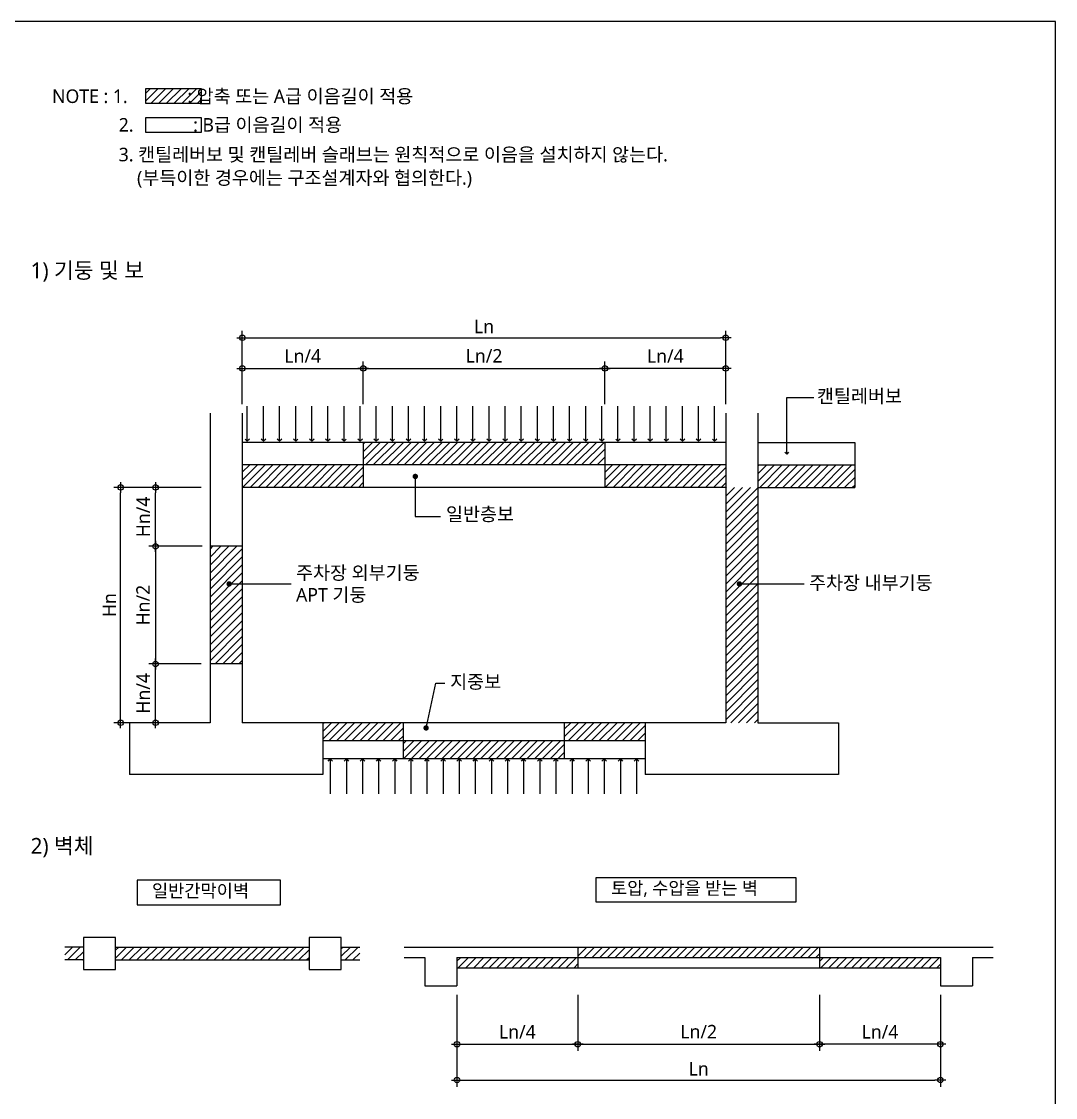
# Model space of a CAD drawing. Header units: millimetres. Extents: x 4573 to 501064, y -176100 to -4304.
# Drawn here: x 218722 to 241624, y -29829 to -6000 of the extents above; entities that cross this region are included whole.
import ezdxf

# ---------------------------------------------------------------- set-up
doc = ezdxf.new("R2010")
doc.units = ezdxf.units.MM
doc.header["$LTSCALE"] = 800
doc.linetypes.add('ACAD_ISO02W100', pattern=[15, 12, -3])
doc.layers.get('Defpoints').update_dxf_attribs({"color": 147})
for name, color, linetype in [('CHART', 7, 'Continuous'), ('COL', 2, 'Continuous'), ('DIM', 7, 'Continuous'), ('DIM1', 7, 'Continuous'), ('ELE4', 4, 'Continuous'), ('HAT-8', 8, 'Continuous'), ('TEXT', 3, 'Continuous'), ('TEXT5', 7, 'Continuous'), ('TXT', 3, 'Continuous'), ('TXT1', 7, 'Continuous')]:
    doc.layers.add(name, color=color, linetype=linetype)
doc.styles.add('XR-SHEET-맑은고딕', font='malgun.ttf')
doc.dimstyles.new('YJ-2', dxfattribs={"dimtxt": 50, "dimasz": 15, "dimexe": 50, "dimexo": 50, "dimgap": 20, "dimtad": 1, "dimdec": 0, "dimzin": 1, "dimdsep": 46, "dimtxsty": 'XR-SHEET-맑은고딕', "dimblk": 'ORIGIN2', "dimcen": 0, "dimclrd": 150, "dimclre": 150, "dimclrt": 2, "dimadec": 0, "dimazin": 0, "dimtfac": 1, "dimtdec": 0, "dimtix": 1, "dimtmove": 0, "dimatfit": 3, "dimldrblk": 'OPEN90', "dimfxl": 150, "dimtolj": 1, "dimtzin": 0, "dimarcsym": 0})
doc.dimstyles.new('중심치수-100', dxfattribs={"dimscale": 100, "dimtxt": 3, "dimasz": 1.2, "dimexe": 1.5, "dimexo": 2, "dimgap": 1, "dimtad": 1, "dimdec": 0, "dimrnd": 0.25, "dimzin": 0, "dimdsep": 46, "dimlunit": 6, "dimtxsty": 'XR-SHEET-맑은고딕', "dimblk": 'DIMDOT', "dimcen": 5, "dimclrd": 256, "dimclre": 256, "dimclrt": 3, "dimadec": 0, "dimazin": 0, "dimtfac": 1, "dimtdec": 0, "dimtix": 1, "dimtmove": 2, "dimatfit": 1, "dimldrblk": 'DIMDOT1', "dimfxl": 1, "dimtolj": 1, "dimtzin": 0, "dimarcsym": 0})
pattern_1 = [(45, (278956.36, -472820.32), (-85.477437, 85.477437), [])]

# ---------------------------------------------------------------- blocks, each defined once
blk = doc.blocks.new('DIMDOT')
at = {"layer": 'DIM'}
blk.add_line((1, 0), (-1, 0), dxfattribs=at)
blk.add_circle((0, 0), 0.5, dxfattribs=at)
blk = doc.blocks.new('*D20')
at = {"layer": 'Defpoints', "color": 0, "transparency": 16777216}
for p in [(234321, -13004), (223613, -14672), (234321, -14672)]:
    blk.add_point(p, dxfattribs=at)
at = {"layer": 'DIM1', "lineweight": -2, "transparency": 16777216}
for p, q in [((223613, -14472), (223613, -12854)), ((234321, -14472), (234321, -12854)), ((223733, -13004), (234201, -13004))]:
    blk.add_line(p, q, dxfattribs=at)
at = {"layer": 'DIM1', "lineweight": -2, "transparency": 16777216, "xscale": 120, "yscale": 120, "zscale": 120, "rotation": 180}
blk.add_blockref('DIMDOT', (223613, -13004), dxfattribs=at)
at = {"layer": 'DIM1', "lineweight": -2, "transparency": 16777216, "xscale": 120, "yscale": 120, "zscale": 120}
blk.add_blockref('DIMDOT', (234321, -13004), dxfattribs=at)
at = {"layer": 'DIM1', "color": 3, "transparency": 16777216, "insert": (228967, -12754), "char_height": 300, "attachment_point": 5, "style": 'XR-SHEET-맑은고딕'}
blk.add_mtext('\\A1;Ln', dxfattribs=at)
blk = doc.blocks.new('DIMDOT1')
h = blk.add_hatch(color=256)
edge = h.paths.add_edge_path()
edge.add_arc((0, 0), 0.5, 0, 360)
blk.add_line((-2, 0), (2, 0))
blk.add_circle((0, 0), 0.5)
blk = doc.blocks.new('*D21')
at = {"layer": 'Defpoints', "color": 0, "transparency": 16777216}
for p in [(226290, -13683), (223613, -14672), (226290, -14672)]:
    blk.add_point(p, dxfattribs=at)
at = {"layer": 'DIM1', "lineweight": -2, "transparency": 16777216}
for p, q in [((223613, -14472), (223613, -13533)), ((226290, -14472), (226290, -13533)), ((223733, -13683), (226170, -13683))]:
    blk.add_line(p, q, dxfattribs=at)
at = {"layer": 'DIM1', "lineweight": -2, "transparency": 16777216, "xscale": 120, "yscale": 120, "zscale": 120, "rotation": 180}
blk.add_blockref('DIMDOT', (223613, -13683), dxfattribs=at)
at = {"layer": 'DIM1', "lineweight": -2, "transparency": 16777216, "xscale": 120, "yscale": 120, "zscale": 120}
blk.add_blockref('DIMDOT', (226290, -13683), dxfattribs=at)
at = {"layer": 'DIM1', "color": 3, "transparency": 16777216, "insert": (224951, -13408), "char_height": 300, "attachment_point": 5, "style": 'XR-SHEET-맑은고딕'}
blk.add_mtext('\\A1;Ln/4', dxfattribs=at)
blk = doc.blocks.new('*D22')
at = {"layer": 'Defpoints', "color": 0, "transparency": 16777216}
for p in [(231644, -13683), (231644, -14672), (234321, -14672)]:
    blk.add_point(p, dxfattribs=at)
at = {"layer": 'DIM1', "lineweight": -2, "transparency": 16777216}
for p, q in [((231644, -14472), (231644, -13533)), ((234321, -14472), (234321, -13533)), ((234201, -13683), (231764, -13683))]:
    blk.add_line(p, q, dxfattribs=at)
at = {"layer": 'DIM1', "lineweight": -2, "transparency": 16777216, "xscale": 120, "yscale": 120, "zscale": 120, "rotation": 180}
blk.add_blockref('DIMDOT', (231644, -13683), dxfattribs=at)
at = {"layer": 'DIM1', "lineweight": -2, "transparency": 16777216, "xscale": 120, "yscale": 120, "zscale": 120}
blk.add_blockref('DIMDOT', (234321, -13683), dxfattribs=at)
at = {"layer": 'DIM1', "color": 3, "transparency": 16777216, "insert": (232982, -13408), "char_height": 300, "attachment_point": 5, "style": 'XR-SHEET-맑은고딕'}
blk.add_mtext('\\A1;Ln/4', dxfattribs=at)
blk = doc.blocks.new('*D23')
at = {"layer": 'Defpoints', "color": 0, "transparency": 16777216}
for p in [(231644, -13683), (226290, -14672), (231644, -14672)]:
    blk.add_point(p, dxfattribs=at)
at = {"layer": 'DIM1', "lineweight": -2, "transparency": 16777216}
for p, q in [((226290, -14472), (226290, -13533)), ((231644, -14472), (231644, -13533)), ((226410, -13683), (231524, -13683))]:
    blk.add_line(p, q, dxfattribs=at)
at = {"layer": 'DIM1', "lineweight": -2, "transparency": 16777216, "xscale": 120, "yscale": 120, "zscale": 120, "rotation": 180}
blk.add_blockref('DIMDOT', (226290, -13683), dxfattribs=at)
at = {"layer": 'DIM1', "lineweight": -2, "transparency": 16777216, "xscale": 120, "yscale": 120, "zscale": 120}
blk.add_blockref('DIMDOT', (231644, -13683), dxfattribs=at)
at = {"layer": 'DIM1', "color": 3, "transparency": 16777216, "insert": (228967, -13405), "char_height": 300, "attachment_point": 5, "style": 'XR-SHEET-맑은고딕'}
blk.add_mtext('\\A1;Ln/2', dxfattribs=at)
blk = doc.blocks.new('*D24')
at = {"layer": 'Defpoints', "color": 0, "transparency": 16777216}
for p in [(220918, -16320), (222899, -16320), (222899, -21531)]:
    blk.add_point(p, dxfattribs=at)
at = {"layer": 'DIM1', "lineweight": -2, "transparency": 16777216}
for p, q in [((222699, -16320), (220768, -16320)), ((220918, -21411), (220918, -16440)), ((222699, -21531), (220768, -21531))]:
    blk.add_line(p, q, dxfattribs=at)
at = {"layer": 'DIM1', "lineweight": -2, "transparency": 16777216, "xscale": 120, "yscale": 120, "zscale": 120}
for p, rotation in [((220918, -16320), 90), ((220918, -21531), 270)]:
    blk.add_blockref('DIMDOT', p, dxfattribs=dict(at, rotation=rotation))
at = {"layer": 'DIM1', "color": 3, "transparency": 16777216, "insert": (220668, -18925), "char_height": 300, "attachment_point": 5, "rotation": 90, "style": 'XR-SHEET-맑은고딕'}
blk.add_mtext('\\A1;Hn', dxfattribs=at)
blk = doc.blocks.new('*D25')
at = {"layer": 'Defpoints', "color": 0, "transparency": 16777216}
for p in [(221691, -20228), (222829, -20228), (222734, -21531)]:
    blk.add_point(p, dxfattribs=at)
at = {"layer": 'DIM1', "lineweight": -2, "transparency": 16777216}
for p, q in [((222629, -20228), (221541, -20228)), ((221691, -21411), (221691, -20348)), ((222534, -21531), (221541, -21531))]:
    blk.add_line(p, q, dxfattribs=at)
at = {"layer": 'DIM1', "lineweight": -2, "transparency": 16777216, "xscale": 120, "yscale": 120, "zscale": 120}
for p, rotation in [((221691, -20228), 90), ((221691, -21531), 270)]:
    blk.add_blockref('DIMDOT', p, dxfattribs=dict(at, rotation=rotation))
at = {"layer": 'DIM1', "color": 3, "transparency": 16777216, "insert": (221416, -20879), "char_height": 300, "attachment_point": 5, "rotation": 90, "style": 'XR-SHEET-맑은고딕'}
blk.add_mtext('\\A1;Hn/4', dxfattribs=at)
blk = doc.blocks.new('*D26')
at = {"layer": 'Defpoints', "color": 0, "transparency": 16777216}
for p in [(221691, -16320), (222827, -16320), (222922, -17622)]:
    blk.add_point(p, dxfattribs=at)
at = {"layer": 'DIM1', "lineweight": -2, "transparency": 16777216}
for p, q in [((222627, -16320), (221541, -16320)), ((221691, -17502), (221691, -16440)), ((222722, -17622), (221541, -17622))]:
    blk.add_line(p, q, dxfattribs=at)
at = {"layer": 'DIM1', "lineweight": -2, "transparency": 16777216, "xscale": 120, "yscale": 120, "zscale": 120}
for p, rotation in [((221691, -16320), 90), ((221691, -17622), 270)]:
    blk.add_blockref('DIMDOT', p, dxfattribs=dict(at, rotation=rotation))
at = {"layer": 'DIM1', "color": 3, "transparency": 16777216, "insert": (221416, -16971), "char_height": 300, "attachment_point": 5, "rotation": 90, "style": 'XR-SHEET-맑은고딕'}
blk.add_mtext('\\A1;Hn/4', dxfattribs=at)
blk = doc.blocks.new('*D27')
at = {"layer": 'Defpoints', "color": 0, "transparency": 16777216}
for p in [(222899, -17622), (221691, -20228), (222899, -20228)]:
    blk.add_point(p, dxfattribs=at)
at = {"layer": 'DIM1', "lineweight": -2, "transparency": 16777216}
for p, q in [((222699, -17622), (221541, -17622)), ((221691, -17742), (221691, -20108)), ((222699, -20228), (221541, -20228))]:
    blk.add_line(p, q, dxfattribs=at)
at = {"layer": 'DIM1', "lineweight": -2, "transparency": 16777216, "xscale": 120, "yscale": 120, "zscale": 120}
for p, rotation in [((221691, -17622), 90), ((221691, -20228), 270)]:
    blk.add_blockref('DIMDOT', p, dxfattribs=dict(at, rotation=rotation))
at = {"layer": 'DIM1', "color": 3, "transparency": 16777216, "insert": (221414, -18925), "char_height": 300, "attachment_point": 5, "rotation": 90, "style": 'XR-SHEET-맑은고딕'}
blk.add_mtext('\\A1;Hn/2', dxfattribs=at)
blk = doc.blocks.new('*D28')
at = {"layer": 'Defpoints', "color": 0, "transparency": 16777216}
for p in [(228367, -27355), (239075, -27355), (239075, -29444)]:
    blk.add_point(p, dxfattribs=at)
at = {"layer": 'DIM1', "lineweight": -2, "transparency": 16777216}
for p, q in [((228367, -27555), (228367, -29594)), ((239075, -27555), (239075, -29594)), ((228487, -29444), (238955, -29444))]:
    blk.add_line(p, q, dxfattribs=at)
at = {"layer": 'DIM1', "lineweight": -2, "transparency": 16777216, "xscale": 120, "yscale": 120, "zscale": 120, "rotation": 180}
blk.add_blockref('DIMDOT', (228367, -29444), dxfattribs=at)
at = {"layer": 'DIM1', "lineweight": -2, "transparency": 16777216, "xscale": 120, "yscale": 120, "zscale": 120}
blk.add_blockref('DIMDOT', (239075, -29444), dxfattribs=at)
at = {"layer": 'DIM1', "color": 3, "transparency": 16777216, "insert": (233721, -29194), "char_height": 300, "attachment_point": 5, "style": 'XR-SHEET-맑은고딕'}
blk.add_mtext('\\A1;Ln', dxfattribs=at)
blk = doc.blocks.new('*D29')
at = {"layer": 'Defpoints', "color": 0, "transparency": 16777216}
for p in [(228367, -27355), (231044, -27355), (231044, -28649)]:
    blk.add_point(p, dxfattribs=at)
at = {"layer": 'DIM1', "lineweight": -2, "transparency": 16777216}
for p, q in [((228367, -27555), (228367, -28799)), ((231044, -27555), (231044, -28799)), ((228487, -28649), (230924, -28649))]:
    blk.add_line(p, q, dxfattribs=at)
at = {"layer": 'DIM1', "lineweight": -2, "transparency": 16777216, "xscale": 120, "yscale": 120, "zscale": 120, "rotation": 180}
blk.add_blockref('DIMDOT', (228367, -28649), dxfattribs=at)
at = {"layer": 'DIM1', "lineweight": -2, "transparency": 16777216, "xscale": 120, "yscale": 120, "zscale": 120}
blk.add_blockref('DIMDOT', (231044, -28649), dxfattribs=at)
at = {"layer": 'DIM1', "color": 3, "transparency": 16777216, "insert": (229705, -28374), "char_height": 300, "attachment_point": 5, "style": 'XR-SHEET-맑은고딕'}
blk.add_mtext('\\A1;Ln/4', dxfattribs=at)
blk = doc.blocks.new('*D30')
at = {"layer": 'Defpoints', "color": 0, "transparency": 16777216}
for p in [(236398, -27355), (239075, -27355), (236398, -28649)]:
    blk.add_point(p, dxfattribs=at)
at = {"layer": 'DIM1', "lineweight": -2, "transparency": 16777216}
for p, q in [((236398, -27555), (236398, -28799)), ((239075, -27555), (239075, -28799)), ((238955, -28649), (236518, -28649))]:
    blk.add_line(p, q, dxfattribs=at)
at = {"layer": 'DIM1', "lineweight": -2, "transparency": 16777216, "xscale": 120, "yscale": 120, "zscale": 120, "rotation": 180}
blk.add_blockref('DIMDOT', (236398, -28649), dxfattribs=at)
at = {"layer": 'DIM1', "lineweight": -2, "transparency": 16777216, "xscale": 120, "yscale": 120, "zscale": 120}
blk.add_blockref('DIMDOT', (239075, -28649), dxfattribs=at)
at = {"layer": 'DIM1', "color": 3, "transparency": 16777216, "insert": (237736, -28374), "char_height": 300, "attachment_point": 5, "style": 'XR-SHEET-맑은고딕'}
blk.add_mtext('\\A1;Ln/4', dxfattribs=at)
blk = doc.blocks.new('*D31')
at = {"layer": 'Defpoints', "color": 0, "transparency": 16777216}
for p in [(231044, -27355), (236398, -27355), (236398, -28649)]:
    blk.add_point(p, dxfattribs=at)
at = {"layer": 'DIM1', "lineweight": -2, "transparency": 16777216}
for p, q in [((231044, -27555), (231044, -28799)), ((236398, -27555), (236398, -28799)), ((231164, -28649), (236278, -28649))]:
    blk.add_line(p, q, dxfattribs=at)
at = {"layer": 'DIM1', "lineweight": -2, "transparency": 16777216, "xscale": 120, "yscale": 120, "zscale": 120, "rotation": 180}
blk.add_blockref('DIMDOT', (231044, -28649), dxfattribs=at)
at = {"layer": 'DIM1', "lineweight": -2, "transparency": 16777216, "xscale": 120, "yscale": 120, "zscale": 120}
blk.add_blockref('DIMDOT', (236398, -28649), dxfattribs=at)
at = {"layer": 'DIM1', "color": 3, "transparency": 16777216, "insert": (233721, -28372), "char_height": 300, "attachment_point": 5, "style": 'XR-SHEET-맑은고딕'}
blk.add_mtext('\\A1;Ln/2', dxfattribs=at)
blk = doc.blocks.new('_Dot')
at = {"color": 0, "linetype": 'ByBlock', "lineweight": -2}
blk.add_line((-0.5, 0), (-1, 0), dxfattribs=at)
at = {"color": 0, "linetype": 'ByBlock', "const_width": 0.5}
blk.add_lwpolyline([(-0.25, 0, 1), (0.25, 0, 1)], format="xyb", close=True, dxfattribs=at)
blk = doc.blocks.new('_Open90')
at = {"color": 0, "linetype": 'ByBlock', "lineweight": -2}
for p, q in [((0, 0), (-1, 0)), ((-0.5, 0.5), (0, 0)), ((0, 0), (-0.5, -0.5))]:
    blk.add_line(p, q, dxfattribs=at)
blk = doc.blocks.new('_Origin2')
at = {"color": 0, "linetype": 'ByBlock', "lineweight": -2}
blk.add_line((-0.5, 0), (-1, 0), dxfattribs=at)
for radius in [0.5, 0.25]:
    blk.add_circle((0, 0), radius, dxfattribs=at)

msp = doc.modelspace()

# ---------------------------------------------------------------- hatches: boundary and pattern name
at = {"layer": 'HAT-8', "linetype": 'Continuous'}
h = msp.add_hatch(dxfattribs=at)
h.set_pattern_fill('ANSI31', color=6, scale=38.073496, style=0)
h.set_pattern_definition([(45, (277405.67, -471530.95), (-85.477437, 85.477437), [])])
h.paths.add_polyline_path([(221479.1, -7484), (221479.1, -7818.6), (222701.1, -7818.6), (222701.1, -7484)])
h = msp.add_hatch(dxfattribs=at)
h.set_pattern_fill('ANSI31', color=6, scale=38.073496, style=0)
h.set_pattern_definition(pattern_1)
h.paths.add_polyline_path([(226289.7, -15320.1), (226289.7, -15819.8), (231643.8, -15819.8), (231643.8, -15320.1)])
h.paths.add_polyline_path([(226289.7, -16319.5), (226289.7, -15819.8), (223612.7, -15819.8), (223612.7, -16319.5)])
h.paths.add_polyline_path([(234320.9, -16319.5), (234320.9, -15819.8), (231643.8, -15819.8), (231643.8, -16319.5)])
h = msp.add_hatch(dxfattribs=at)
h.set_pattern_fill('ANSI31', color=6, scale=38.073496, style=0)
h.set_pattern_definition(pattern_1)
h.paths.add_polyline_path([(235034.7, -15819.8), (235034.7, -16319.5), (237176.4, -16319.5), (237176.4, -15819.8)])
h = msp.add_hatch(dxfattribs=at)
h.set_pattern_fill('ANSI31', color=6, scale=1000, style=0)
h.set_pattern_definition([(45, (-292104.33, -431922.72), (-88.388348, 88.388348), [])])
h.paths.add_polyline_path([(235034.7, -16319.5), (234320.9, -16319.5), (234320.9, -21530.8), (235034.7, -21530.8)])
h = msp.add_hatch(dxfattribs=at)
h.set_pattern_fill('ANSI31', color=6, scale=1000, style=0)
h.set_pattern_definition([(45, (-303526.38, -430619.89), (-88.388348, 88.388348), [])])
h.paths.add_polyline_path([(223612.7, -17622.3), (222898.8, -17622.3), (222898.8, -20228), (223612.7, -20228)])
h = msp.add_hatch(dxfattribs=at)
h.set_pattern_fill('ANSI31', color=6, scale=38.073496, style=0)
h.set_pattern_definition(pattern_1)
h.paths.add_polyline_path([(227182.1, -21530.8), (225397.4, -21530.8), (225397.4, -21930.8), (227182.1, -21930.8)])
h.paths.add_polyline_path([(228966.8, -21930.8), (227182.1, -21930.8), (227182.1, -22330.8), (228966.8, -22330.8)])
h.paths.add_polyline_path([(230751.5, -21930.8), (228966.8, -21930.8), (228966.8, -22330.8), (230751.5, -22330.8)])
h.paths.add_polyline_path([(232536.2, -21530.8), (230751.5, -21530.8), (230751.5, -21930.8), (232536.2, -21930.8)])
h = msp.add_hatch(dxfattribs=at)
h.set_pattern_fill('ANSI31', color=6, scale=38.073496, style=0)
h.set_pattern_definition([(45, (279709.47, -472326.32), (-85.477437, 85.477437), [])])
h.paths.add_polyline_path([(225804.1, -26498.6), (225804.1, -26784.2), (226216.8, -26784.2), (226216.8, -26498.6)])
h.paths.add_polyline_path([(225090.3, -26784.2), (225090.3, -26498.6), (220807, -26498.6), (220807, -26784.2)])
h.paths.add_polyline_path([(219680.5, -26498.6), (219680.5, -26784.2), (220093.1, -26784.2), (220093.1, -26498.6)])
h = msp.add_hatch(dxfattribs=at)
h.set_pattern_fill('ANSI31', color=6, scale=38.073496, style=0)
h.set_pattern_definition([(45, (278622.58, -472326.32), (-85.477437, 85.477437), [])])
h.paths.add_polyline_path([(231043.9, -26955.5), (231043.9, -26727.1), (228366.8, -26727.1), (228366.8, -26955.5)])
h.paths.add_polyline_path([(236398, -26727.1), (236398, -26498.6), (231043.9, -26498.6), (231043.9, -26727.1)])
h.paths.add_polyline_path([(239075, -26955.5), (239075, -26727.1), (236398, -26727.1), (236398, -26955.5)])

# ---------------------------------------------------------------- linework, layer by layer
at = {"linetype": 'Continuous'}
for points in [[(221479.1, -7484), (222701.1, -7484), (222701.1, -7818.6), (221479.1, -7818.6)], [(221479.1, -8125.9), (222701.1, -8125.9), (222701.1, -8460.5), (221479.1, -8460.5)]]:
    msp.add_lwpolyline(points, close=True, dxfattribs=at)
msp.add_lwpolyline([(224461.9, -25016.1), (221283, -25016.1), (221283, -25563.2), (224461.9, -25563.2), (224461.9, -25016.1)], dxfattribs=at)
at = {"linetype": 'Continuous', "flags": 128}
msp.add_lwpolyline([(231450.4, -24958.3), (235873.2, -24958.3), (235873.2, -25505.4), (231450.4, -25505.4)], close=True, dxfattribs=at)
at = {"layer": 'CHART'}
for q in [(225397.4, -22330.8), (225397.4, -21930.8)]:
    msp.add_line((225397.4, -21530.8), q, dxfattribs=at)
at = {"layer": 'COL'}
for p, q in [((222898.8, -14672.1), (222898.8, -21530.8)), ((223612.7, -14672.1), (223612.7, -21530.8)), ((234320.9, -14672.1), (234320.9, -21530.8)), ((235034.7, -14672.1), (235034.7, -21530.8)), ((234320.9, -15320.1), (223612.7, -15320.1)), ((226289.7, -15320.1), (226289.7, -16319.5)), ((231643.8, -15320.1), (231643.8, -16319.5)), ((235034.7, -15320.1), (237176.4, -15320.1)), ((237176.4, -15320.1), (237176.4, -16319.5)), ((234320.9, -15819.8), (223612.7, -15819.8)), ((235034.7, -15819.8), (237176.4, -15819.8)), ((234320.9, -16319.5), (223612.7, -16319.5)), ((235034.7, -16319.5), (237176.4, -16319.5)), ((223612.7, -17622.3), (222898.8, -17622.3)), ((223612.7, -20228), (222898.8, -20228)), ((222898.8, -21530.8), (221114.1, -21530.8)), ((221114.1, -21530.8), (221114.1, -22673)), ((234320.9, -21530.8), (223612.7, -21530.8)), ((225397.4, -21530.8), (225397.4, -22673)), ((227182.1, -22330.8), (227182.1, -21530.8)), ((230751.5, -22330.8), (230751.5, -21530.8)), ((232536.2, -21530.8), (232536.2, -22673)), ((235034.7, -21530.8), (236819.4, -21530.8)), ((236819.4, -21530.8), (236819.4, -22673)), ((232536.2, -21930.8), (225397.4, -21930.8)), ((232536.2, -22330.8), (225397.4, -22330.8)), ((225397.4, -22673), (221114.1, -22673)), ((236819.4, -22673), (232536.2, -22673)), ((220093.1, -26498.6), (219680.5, -26498.6)), ((220807, -26498.6), (225090.3, -26498.6)), ((225804.1, -26498.6), (226216.8, -26498.6)), ((227199.2, -26498.6), (240242.6, -26498.6)), ((231043.9, -26498.6), (231043.9, -26955.5)), ((236398, -26498.6), (236398, -26955.5)), ((220093.1, -26784.2), (219680.5, -26784.2)), ((220807, -26784.2), (225090.3, -26784.2)), ((225804.1, -26784.2), (226216.8, -26784.2)), ((227199.2, -26727.1), (227653, -26727.1)), ((227653, -26727.1), (227653, -27355.3)), ((228366.8, -26727.1), (239075, -26727.1)), ((228366.8, -26727.1), (228366.8, -27355.3)), ((239075, -26727.1), (239075, -27355.3)), ((239788.9, -26727.1), (240242.6, -26727.1)), ((239788.9, -26727.1), (239788.9, -27355.3)), ((228366.8, -26955.5), (239075, -26955.5)), ((227653, -27355.3), (228366.8, -27355.3)), ((239075, -27355.3), (239788.9, -27355.3))]:
    msp.add_line(p, q, dxfattribs=at)
at = {"layer": 'COL', "linetype": 'Continuous'}
for points in [[(220093.1, -26998.3), (220807, -26998.3), (220807, -26284.5), (220093.1, -26284.5)], [(225090.3, -26998.3), (225804.1, -26998.3), (225804.1, -26284.5), (225090.3, -26284.5)]]:
    msp.add_lwpolyline(points, close=True, dxfattribs=at)
at = {"layer": 'ELE4'}
msp.add_lwpolyline([(172850, -57300), (241624.3, -57300), (241624.3, -6000), (172850, -6000)], close=True, dxfattribs=at)
at = {"layer": 'TXT1', "linetype": 'Continuous'}
for points in [[(227444.6, -16135.3), (227444.6, -16964.4), (228003.9, -16964.4)], [(223321.6, -18456.4), (224697.8, -18456.4)], [(234684, -18456.4), (236060.1, -18456.4)], [(227696.5, -21586.8), (227902.4, -20655.8), (228100.3, -20655.8)]]:
    msp.add_lwpolyline(points, dxfattribs=at)

# ---------------------------------------------------------------- block references
at = {"layer": 'TXT1', "linetype": 'Continuous', "xscale": 120, "yscale": 120, "zscale": 120}
for p, rotation in [((227444.6, -16075.3), 90), ((223321.6, -18456.4), 180.0000000000006), ((234624, -18456.4), 180.0000000000006), ((227683.5, -21645.4), 257.5316375771799)]:
    msp.add_blockref('_Dot', p, dxfattribs=dict(at, rotation=rotation))

# ---------------------------------------------------------------- texts
at = {"layer": 'TEXT', "style": 'XR-SHEET-맑은고딕'}
for s, p in [('1) 기둥 및 보 ', (218923.8, -11686.5)), ('2) 벽체', (218923.8, -24432))]:
    msp.add_text(s, height=350, dxfattribs=at).set_placement(p)
at = {"layer": 'TEXT5', "color": 7, "linetype": 'ACAD_ISO02W100', "style": 'XR-SHEET-맑은고딕'}
for s, p in [('NOTE : 1.             : 압축 또는 A급 이음길이 적용', (219399.8, -7804.5)), ('2.             : B급 이음길이 적용', (220874.6, -8438.2)), ('3. 캔틸레버보 및 캔틸레버 슬래브는 원칙적으로 이음을 설치하지 않는다.', (220874.6, -9096.1)), ('    (부득이한 경우에는 구조설계자와 협의한다.)', (220874.6, -9612.1))]:
    msp.add_text(s, height=300, dxfattribs=at).set_placement(p)
at = {"layer": 'TXT', "style": 'XR-SHEET-맑은고딕'}
for s, p in [('캔틸레버보', (236340.7, -14446.3)), ('일반층보', (228123.9, -17058.8)), ('주차장 외부기둥', (224803.1, -18358.7)), ('주차장 내부기둥', (236165.4, -18582.5)), ('APT 기둥', (224803.1, -18846.2)), ('지중보', (228216.2, -20771.3))]:
    msp.add_text(s, height=300, dxfattribs=at).set_placement(p)
at = {"layer": 'TXT', "linetype": 'Continuous', "attachment_point": 1, "style": 'XR-SHEET-맑은고딕'}
for s, insert, char_height in [('토압, 수압을 받는 벽', (231779.3, -25050), 285.551), ('일반간막이벽', (221611.9, -25107.8), 285.55)]:
    msp.add_mtext(s, dxfattribs=dict(at, insert=insert, char_height=char_height))

# ---------------------------------------------------------------- dimensions: what is measured, and where the dimension line sits
at = {"layer": 'DIM1'}
for base, p1, p2, text, picture, middle in [((234320.9, -13003.9), (223612.7, -14672.1), (234320.9, -14672.1), 'Ln', '*D20', (228966.8, -12753.9)), ((226289.7, -13682.6), (223612.7, -14672.1), (226289.7, -14672.1), 'Ln/4', '*D21', (224951.2, -13407.8)), ((231643.8, -13682.6), (226289.7, -14672.1), (231643.8, -14672.1), 'Ln/2', '*D23', (228966.8, -13405.3)), ((231643.8, -13682.6), (234320.9, -14672.1), (231643.8, -14672.1), 'Ln/4', '*D22', (232982.3, -13407.8)), ((239075, -29443.9), (228366.8, -27355.3), (239075, -27355.3), 'Ln', '*D28', (233720.9, -29193.9)), ((231043.9, -28649.1), (228366.8, -27355.3), (231043.9, -27355.3), 'Ln/4', '*D29', (229705.4, -28374.2)), ((236398, -28649.1), (231043.9, -27355.3), (236398, -27355.3), 'Ln/2', '*D31', (233720.9, -28371.8)), ((236398, -28649.1), (239075, -27355.3), (236398, -27355.3), 'Ln/4', '*D30', (237736.5, -28374.2))]:
    dim = msp.add_linear_dim(base=base, p1=p1, p2=p2, text=text, dimstyle='중심치수-100', dxfattribs=at)
    dim.commit()
    dim.dimension.update_dxf_attribs({"geometry": picture, "text_midpoint": middle})
for base, p1, p2, text, picture, middle in [((220918.4, -16319.5), (222898.8, -21530.8), (222898.8, -16319.5), 'Hn', '*D24', (220668.4, -18925.2)), ((221690.9, -16319.5), (222922.2, -17622.3), (222827.4, -16319.5), 'Hn/4', '*D26', (221416.1, -16970.9)), ((221690.9, -20228), (222898.8, -17622.3), (222898.8, -20228), 'Hn/2', '*D27', (221413.6, -18925.2)), ((221690.9, -20228), (222734, -21530.8), (222828.7, -20228), 'Hn/4', '*D25', (221416.1, -20879.4))]:
    dim = msp.add_linear_dim(base=base, p1=p1, p2=p2, angle=90, text=text, dimstyle='중심치수-100', dxfattribs=at)
    dim.commit()
    dim.dimension.update_dxf_attribs({"geometry": picture, "text_midpoint": middle})

# ---------------------------------------------------------------- leaders
at = {"layer": 'TXT1', "linetype": 'Continuous'}
for points, override in [([(223723.8, -15296.4), (223723.8, -14519.2)], {"dimasz": 100, "dimtad": 0, "dimclrd": 4}), ([(224080.7, -15296.4), (224080.7, -14519.2)], {"dimasz": 100, "dimtad": 0, "dimclrd": 4}), ([(224437.7, -15296.4), (224437.7, -14519.2)], {"dimasz": 100, "dimtad": 0, "dimclrd": 4}), ([(224794.6, -15296.4), (224794.6, -14519.2)], {"dimasz": 100, "dimtad": 0, "dimclrd": 4}), ([(225151.5, -15296.4), (225151.5, -14519.2)], {"dimasz": 100, "dimtad": 0, "dimclrd": 4}), ([(225508.5, -15296.4), (225508.5, -14519.2)], {"dimasz": 100, "dimtad": 0, "dimclrd": 4}), ([(225865.4, -15296.4), (225865.4, -14519.2)], {"dimasz": 100, "dimtad": 0, "dimclrd": 4}), ([(226222.4, -15296.4), (226222.4, -14519.2)], {"dimasz": 100, "dimtad": 0, "dimclrd": 4}), ([(226579.3, -15296.4), (226579.3, -14519.2)], {"dimasz": 100, "dimtad": 0, "dimclrd": 4}), ([(226936.2, -15296.4), (226936.2, -14519.2)], {"dimasz": 100, "dimtad": 0, "dimclrd": 4}), ([(227293.2, -15296.4), (227293.2, -14519.2)], {"dimasz": 100, "dimtad": 0, "dimclrd": 4}), ([(227650.1, -15296.4), (227650.1, -14519.2)], {"dimasz": 100, "dimtad": 0, "dimclrd": 4}), ([(228007.1, -15296.4), (228007.1, -14519.2)], {"dimasz": 100, "dimtad": 0, "dimclrd": 4}), ([(228364, -15296.4), (228364, -14519.2)], {"dimasz": 100, "dimtad": 0, "dimclrd": 4}), ([(228720.9, -15296.4), (228720.9, -14519.2)], {"dimasz": 100, "dimtad": 0, "dimclrd": 4}), ([(229077.9, -15296.4), (229077.9, -14519.2)], {"dimasz": 100, "dimtad": 0, "dimclrd": 4}), ([(229434.8, -15296.4), (229434.8, -14519.2)], {"dimasz": 100, "dimtad": 0, "dimclrd": 4}), ([(229791.7, -15296.4), (229791.7, -14519.2)], {"dimasz": 100, "dimtad": 0, "dimclrd": 4}), ([(230148.7, -15296.4), (230148.7, -14519.2)], {"dimasz": 100, "dimtad": 0, "dimclrd": 4}), ([(230505.6, -15296.4), (230505.6, -14519.2)], {"dimasz": 100, "dimtad": 0, "dimclrd": 4}), ([(230862.6, -15296.4), (230862.6, -14519.2)], {"dimasz": 100, "dimtad": 0, "dimclrd": 4}), ([(231219.5, -15296.4), (231219.5, -14519.2)], {"dimasz": 100, "dimtad": 0, "dimclrd": 4}), ([(231576.4, -15296.4), (231576.4, -14519.2)], {"dimasz": 100, "dimtad": 0, "dimclrd": 4}), ([(231933.4, -15296.4), (231933.4, -14519.2)], {"dimasz": 100, "dimtad": 0, "dimclrd": 4}), ([(232290.3, -15296.4), (232290.3, -14519.2)], {"dimasz": 100, "dimtad": 0, "dimclrd": 4}), ([(232647.3, -15296.4), (232647.3, -14519.2)], {"dimasz": 100, "dimtad": 0, "dimclrd": 4}), ([(233004.2, -15296.4), (233004.2, -14519.2)], {"dimasz": 100, "dimtad": 0, "dimclrd": 4}), ([(233361.1, -15296.4), (233361.1, -14519.2)], {"dimasz": 100, "dimtad": 0, "dimclrd": 4}), ([(233718.1, -15296.4), (233718.1, -14519.2)], {"dimasz": 100, "dimtad": 0, "dimclrd": 4}), ([(234075, -15296.4), (234075, -14519.2)], {"dimasz": 100, "dimtad": 0, "dimclrd": 4}), ([(235671, -15580.2), (235671, -14325.6), (236268.4, -14325.6)], {"dimasz": 80, "dimtad": 0, "dimclrd": 256}), ([(225561.1, -22330.7), (225561.1, -23107.9)], {"dimasz": 100, "dimtad": 0, "dimclrd": 4}), ([(225918.1, -22330.7), (225918.1, -23107.9)], {"dimasz": 100, "dimtad": 0, "dimclrd": 4}), ([(226275, -22330.7), (226275, -23107.9)], {"dimasz": 100, "dimtad": 0, "dimclrd": 4}), ([(226631.9, -22330.7), (226631.9, -23107.9)], {"dimasz": 100, "dimtad": 0, "dimclrd": 4}), ([(226988.9, -22330.7), (226988.9, -23107.9)], {"dimasz": 100, "dimtad": 0, "dimclrd": 4}), ([(227345.8, -22330.7), (227345.8, -23107.9)], {"dimasz": 100, "dimtad": 0, "dimclrd": 4}), ([(227702.8, -22330.7), (227702.8, -23107.9)], {"dimasz": 100, "dimtad": 0, "dimclrd": 4}), ([(228059.7, -22330.7), (228059.7, -23107.9)], {"dimasz": 100, "dimtad": 0, "dimclrd": 4}), ([(228416.6, -22330.7), (228416.6, -23107.9)], {"dimasz": 100, "dimtad": 0, "dimclrd": 4}), ([(228773.6, -22330.7), (228773.6, -23107.9)], {"dimasz": 100, "dimtad": 0, "dimclrd": 4}), ([(229130.5, -22330.7), (229130.5, -23107.9)], {"dimasz": 100, "dimtad": 0, "dimclrd": 4}), ([(229487.5, -22330.7), (229487.5, -23107.9)], {"dimasz": 100, "dimtad": 0, "dimclrd": 4}), ([(229844.4, -22330.7), (229844.4, -23107.9)], {"dimasz": 100, "dimtad": 0, "dimclrd": 4}), ([(230201.3, -22330.7), (230201.3, -23107.9)], {"dimasz": 100, "dimtad": 0, "dimclrd": 4}), ([(230558.3, -22330.7), (230558.3, -23107.9)], {"dimasz": 100, "dimtad": 0, "dimclrd": 4}), ([(230915.2, -22330.7), (230915.2, -23107.9)], {"dimasz": 100, "dimtad": 0, "dimclrd": 4}), ([(231272.2, -22330.7), (231272.2, -23107.9)], {"dimasz": 100, "dimtad": 0, "dimclrd": 4}), ([(231629.1, -22330.7), (231629.1, -23107.9)], {"dimasz": 100, "dimtad": 0, "dimclrd": 4}), ([(231986, -22330.7), (231986, -23107.9)], {"dimasz": 100, "dimtad": 0, "dimclrd": 4}), ([(232343, -22330.7), (232343, -23107.9)], {"dimasz": 100, "dimtad": 0, "dimclrd": 4})]:
    msp.add_leader(points, dimstyle='YJ-2', override=override, dxfattribs=at)

doc.saveas('drawing.dxf')
